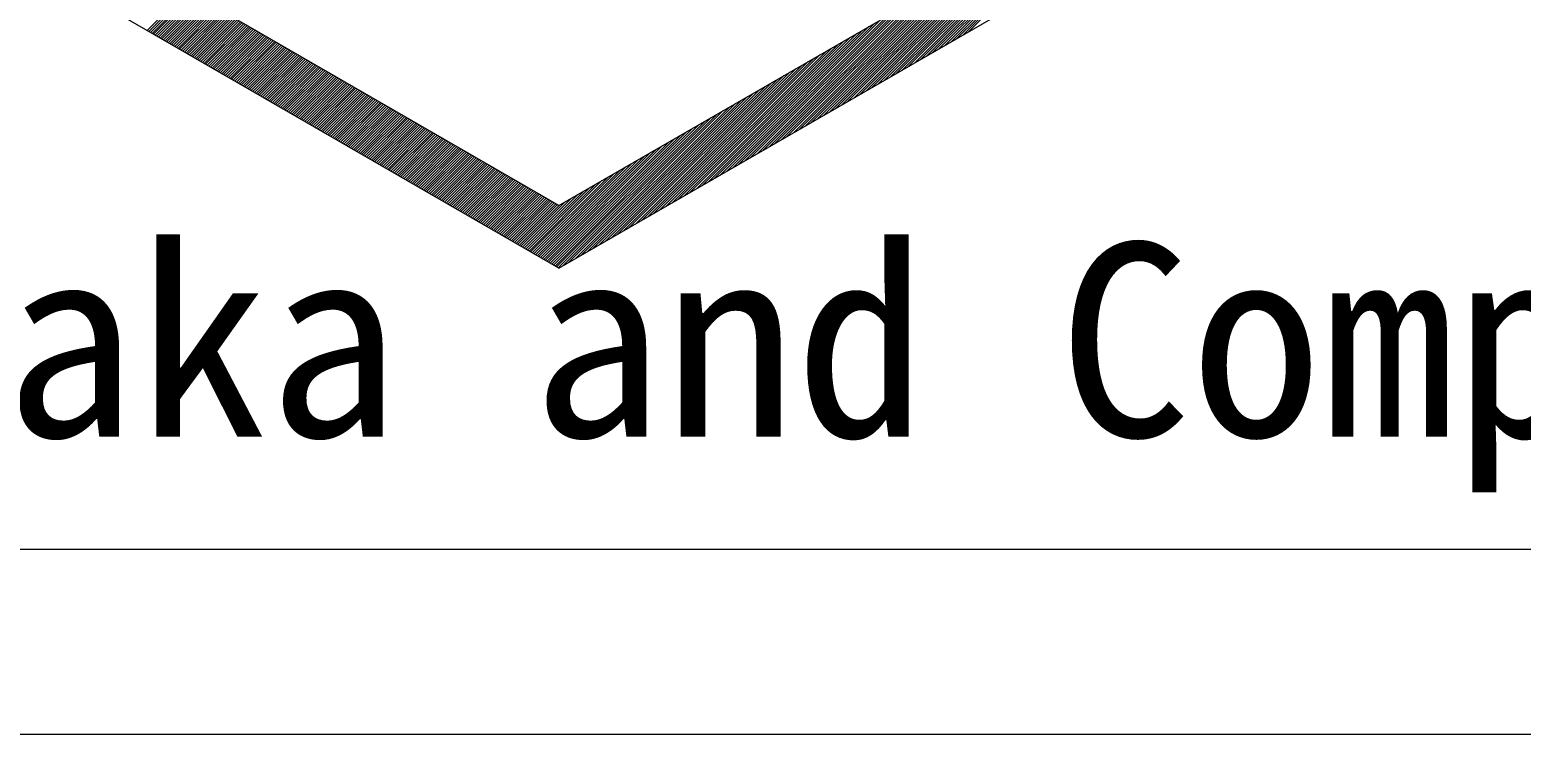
# Model space of a CAD drawing. Units: millimetres at full size. Extents: x -22551 to 92397, y -19340 to 14894.
# Drawn here: x 77067 to 77745, y -19340 to -19021 of the extents above; entities that cross this region are included whole.
import ezdxf
from ezdxf.enums import TextEntityAlignment as Align

# ---------------------------------------------------------------- set-up
doc = ezdxf.new("R2010")
doc.units = ezdxf.units.MM
doc.header["$LTSCALE"] = 70
doc.layers.add('8-0_9-1', color=7, linetype='Continuous', lineweight=15)
doc.styles.add('ＭＳ ゴシック', font='')
doc.styles.get('ＭＳ ゴシック').set_extended_font_data('MS Gothic')

msp = doc.modelspace()

# ---------------------------------------------------------------- linework, layer by layer
at = {"layer": '8-0_9-1'}
for p, q in [((77307.63, -19100.34), (76955.32, -18896.94)), ((77307.63, -19128.86), (77672.28, -18918.33)), ((77488.32, -19024.53), (77555.8, -18957.06)), ((77491.08, -19022.94), (77558.55, -18955.47)), ((77493.83, -19021.35), (77561.3, -18953.88)), ((77477.31, -19030.89), (77544.78, -18963.42)), ((77480.06, -19029.3), (77547.53, -18961.83)), ((77482.82, -19027.71), (77550.29, -18960.24)), ((77485.57, -19026.12), (77553.04, -18958.65)), ((77463.53, -19038.84), (77531, -18971.37)), ((77466.29, -19037.25), (77533.76, -18969.78)), ((77469.04, -19035.66), (77536.51, -18968.19)), ((77471.8, -19034.07), (77539.27, -18966.6)), ((77474.55, -19032.48), (77542.02, -18965.01)), ((77452.52, -19045.21), (77519.99, -18977.74)), ((77455.27, -19043.62), (77522.74, -18976.15)), ((77458.03, -19042.02), (77525.5, -18974.55)), ((77460.78, -19040.43), (77528.25, -18972.96)), ((77441.5, -19051.57), (77508.97, -18984.1)), ((77444.25, -19049.98), (77511.72, -18982.51)), ((77447.01, -19048.39), (77514.48, -18980.92)), ((77449.76, -19046.8), (77517.23, -18979.33)), ((77430.48, -19057.93), (77497.95, -18990.46)), ((77433.24, -19056.34), (77500.71, -18988.87)), ((77435.99, -19054.75), (77503.46, -18987.28)), ((77438.74, -19053.16), (77506.21, -18985.69)), ((77416.71, -19065.88), (77484.18, -18998.41)), ((77419.46, -19064.29), (77486.93, -18996.82)), ((77422.22, -19062.7), (77489.69, -18995.23)), ((77424.97, -19061.11), (77492.44, -18993.64)), ((77427.73, -19059.52), (77495.2, -18992.05)), ((77120.6, -19020.88), (77138.68, -19002.8)), ((77121.34, -19021.31), (77139.42, -19003.23)), ((77122.08, -19021.73), (77140.16, -19003.65)), ((77122.82, -19022.16), (77140.89, -19004.08)), ((77123.55, -19022.59), (77141.63, -19004.51)), ((77124.29, -19023.01), (77142.37, -19004.93)), ((77125.03, -19023.44), (77143.11, -19005.36)), ((77405.69, -19072.24), (77473.16, -19004.77)), ((77408.44, -19070.65), (77475.92, -19003.18)), ((77411.2, -19069.06), (77478.67, -19001.59)), ((77413.95, -19067.47), (77481.42, -19000)), ((77125.77, -19023.86), (77143.85, -19005.78)), ((77126.51, -19024.29), (77144.59, -19006.21)), ((77127.24, -19024.72), (77145.32, -19006.64)), ((77127.98, -19025.14), (77146.06, -19007.06)), ((77128.72, -19025.57), (77146.8, -19007.49)), ((77129.46, -19025.99), (77147.54, -19007.92)), ((77130.2, -19026.42), (77148.28, -19008.34)), ((77130.93, -19026.85), (77149.01, -19008.77)), ((77131.67, -19027.27), (77149.75, -19009.19)), ((77132.41, -19027.7), (77150.49, -19009.62)), ((77133.15, -19028.13), (77151.23, -19010.05)), ((77133.89, -19028.55), (77151.97, -19010.47)), ((77134.63, -19028.98), (77152.7, -19010.9)), ((77135.36, -19029.4), (77153.44, -19011.32)), ((77136.1, -19029.83), (77154.18, -19011.75)), ((77136.84, -19030.26), (77154.92, -19012.18)), ((77394.67, -19078.6), (77462.14, -19011.13)), ((77397.43, -19077.01), (77464.9, -19009.54)), ((77400.18, -19075.42), (77467.65, -19007.95)), ((77402.94, -19073.83), (77470.41, -19006.36)), ((77137.58, -19030.68), (77155.66, -19012.6)), ((77138.32, -19031.11), (77156.39, -19013.03)), ((77139.05, -19031.53), (77157.13, -19013.46)), ((77139.79, -19031.96), (77157.87, -19013.88)), ((77140.53, -19032.39), (77158.61, -19014.31)), ((77141.27, -19032.81), (77159.35, -19014.73)), ((77142.01, -19033.24), (77160.08, -19015.16)), ((77142.74, -19033.66), (77160.82, -19015.59)), ((77143.48, -19034.09), (77161.56, -19016.01)), ((77144.22, -19034.52), (77162.3, -19016.44)), ((77144.96, -19034.94), (77163.04, -19016.86)), ((77145.7, -19035.37), (77163.77, -19017.29)), ((77146.43, -19035.8), (77164.51, -19017.72)), ((77147.17, -19036.22), (77165.25, -19018.14)), ((77147.91, -19036.65), (77165.99, -19018.57)), ((77148.65, -19037.07), (77166.73, -19018.99)), ((77380.9, -19086.55), (77448.37, -19019.08)), ((77383.65, -19084.96), (77451.13, -19017.49)), ((77386.41, -19083.37), (77453.88, -19015.9)), ((77389.16, -19081.78), (77456.63, -19014.31)), ((77391.92, -19080.19), (77459.39, -19012.72)), ((77149.39, -19037.5), (77167.47, -19019.42)), ((77150.12, -19037.93), (77168.2, -19019.85)), ((77150.86, -19038.35), (77168.94, -19020.27)), ((77151.6, -19038.78), (77169.68, -19020.7)), ((77152.34, -19039.2), (77170.42, -19021.13)), ((77153.08, -19039.63), (77171.16, -19021.55)), ((77153.81, -19040.06), (77171.89, -19021.98)), ((77154.55, -19040.48), (77172.63, -19022.4)), ((77155.29, -19040.91), (77173.37, -19022.83)), ((77156.03, -19041.33), (77174.11, -19023.26)), ((77156.77, -19041.76), (77174.85, -19023.68)), ((77157.51, -19042.19), (77175.58, -19024.11)), ((77158.24, -19042.61), (77176.32, -19024.53)), ((77158.98, -19043.04), (77177.06, -19024.96)), ((77159.72, -19043.47), (77177.8, -19025.39)), ((77160.46, -19043.89), (77178.54, -19025.81)), ((77369.88, -19092.91), (77437.35, -19025.44)), ((77372.64, -19091.32), (77440.11, -19023.85)), ((77375.39, -19089.73), (77442.86, -19022.26)), ((77378.15, -19088.14), (77445.62, -19020.67)), ((77161.2, -19044.32), (77179.27, -19026.24)), ((77161.93, -19044.74), (77180.01, -19026.66)), ((77162.67, -19045.17), (77180.75, -19027.09)), ((77163.41, -19045.6), (77181.49, -19027.52)), ((77164.15, -19046.02), (77182.23, -19027.94)), ((77164.89, -19046.45), (77182.96, -19028.37)), ((77165.62, -19046.87), (77183.7, -19028.8)), ((77166.36, -19047.3), (77184.44, -19029.22)), ((77167.1, -19047.73), (77185.18, -19029.65)), ((77167.84, -19048.15), (77185.92, -19030.07)), ((77168.58, -19048.58), (77186.65, -19030.5)), ((77169.31, -19049), (77187.39, -19030.93)), ((77170.05, -19049.43), (77188.13, -19031.35)), ((77170.79, -19049.86), (77188.87, -19031.78)), ((77171.53, -19050.28), (77189.61, -19032.2)), ((77172.27, -19050.71), (77190.35, -19032.63)), ((77358.86, -19099.28), (77426.33, -19031.81)), ((77361.62, -19097.69), (77429.09, -19030.22)), ((77364.37, -19096.09), (77431.84, -19028.62)), ((77367.13, -19094.5), (77434.6, -19027.03)), ((77173, -19051.14), (77191.08, -19033.06)), ((77173.74, -19051.56), (77191.82, -19033.48)), ((77174.48, -19051.99), (77192.56, -19033.91)), ((77175.22, -19052.41), (77193.3, -19034.33)), ((77175.96, -19052.84), (77194.04, -19034.76)), ((77176.69, -19053.27), (77194.77, -19035.19)), ((77177.43, -19053.69), (77195.51, -19035.61)), ((77178.17, -19054.12), (77196.25, -19036.04)), ((77178.91, -19054.54), (77196.99, -19036.47)), ((77179.65, -19054.97), (77197.73, -19036.89)), ((77180.38, -19055.4), (77198.46, -19037.32)), ((77181.12, -19055.82), (77199.2, -19037.74)), ((77181.86, -19056.25), (77199.94, -19038.17)), ((77182.6, -19056.68), (77200.68, -19038.6)), ((77183.34, -19057.1), (77201.42, -19039.02)), ((77347.85, -19105.64), (77415.32, -19038.17)), ((77350.6, -19104.05), (77418.07, -19036.58)), ((77353.36, -19102.46), (77420.83, -19034.99)), ((77356.11, -19100.87), (77423.58, -19033.4)), ((77184.08, -19057.53), (77202.15, -19039.45)), ((77184.81, -19057.95), (77202.89, -19039.87)), ((77185.55, -19058.38), (77203.63, -19040.3)), ((77186.29, -19058.81), (77204.37, -19040.73)), ((77187.03, -19059.23), (77205.11, -19041.15)), ((77187.77, -19059.66), (77205.84, -19041.58)), ((77188.5, -19060.08), (77206.58, -19042.01)), ((77189.24, -19060.51), (77207.32, -19042.43)), ((77189.98, -19060.94), (77208.06, -19042.86)), ((77190.72, -19061.36), (77208.8, -19043.28)), ((77191.46, -19061.79), (77209.53, -19043.71)), ((77192.19, -19062.21), (77210.27, -19044.14)), ((77192.93, -19062.64), (77211.01, -19044.56)), ((77193.67, -19063.07), (77211.75, -19044.99)), ((77194.41, -19063.49), (77212.49, -19045.41)), ((77195.15, -19063.92), (77213.22, -19045.84)), ((77334.07, -19113.59), (77401.54, -19046.12)), ((77336.83, -19112), (77404.3, -19044.53)), ((77339.58, -19110.41), (77407.05, -19042.94)), ((77342.34, -19108.82), (77409.81, -19041.35)), ((77345.09, -19107.23), (77412.56, -19039.76)), ((77195.88, -19064.35), (77213.96, -19046.27)), ((77196.62, -19064.77), (77214.7, -19046.69)), ((77197.36, -19065.2), (77215.44, -19047.12)), ((77198.1, -19065.62), (77216.18, -19047.54)), ((77198.84, -19066.05), (77216.92, -19047.97)), ((77199.57, -19066.48), (77217.65, -19048.4)), ((77200.31, -19066.9), (77218.39, -19048.82)), ((77201.05, -19067.33), (77219.13, -19049.25)), ((77201.79, -19067.75), (77219.87, -19049.68)), ((77202.53, -19068.18), (77220.61, -19050.1)), ((77203.26, -19068.61), (77221.34, -19050.53)), ((77204, -19069.03), (77222.08, -19050.95)), ((77204.74, -19069.46), (77222.82, -19051.38)), ((77205.48, -19069.88), (77223.56, -19051.81)), ((77206.22, -19070.31), (77224.3, -19052.23)), ((77206.96, -19070.74), (77225.03, -19052.66)), ((77323.06, -19119.95), (77390.53, -19052.48)), ((77325.81, -19118.36), (77393.28, -19050.89)), ((77328.57, -19116.77), (77396.04, -19049.3)), ((77331.32, -19115.18), (77398.79, -19047.71)), ((77207.69, -19071.16), (77225.77, -19053.08)), ((77208.43, -19071.59), (77226.51, -19053.51)), ((77209.17, -19072.02), (77227.25, -19053.94)), ((77209.91, -19072.44), (77227.99, -19054.36)), ((77210.65, -19072.87), (77228.72, -19054.79)), ((77211.38, -19073.29), (77229.46, -19055.21)), ((77212.12, -19073.72), (77230.2, -19055.64)), ((77212.86, -19074.15), (77230.94, -19056.07)), ((77213.6, -19074.57), (77231.68, -19056.49)), ((77214.34, -19075), (77232.41, -19056.92)), ((77215.07, -19075.42), (77233.15, -19057.35)), ((77215.81, -19075.85), (77233.89, -19057.77)), ((77216.55, -19076.28), (77234.63, -19058.2)), ((77217.29, -19076.7), (77235.37, -19058.62)), ((77218.03, -19077.13), (77236.1, -19059.05)), ((77218.76, -19077.55), (77236.84, -19059.48)), ((77312.04, -19126.31), (77379.51, -19058.84)), ((77314.79, -19124.72), (77382.26, -19057.25)), ((77317.55, -19123.13), (77385.02, -19055.66)), ((77320.3, -19121.54), (77387.77, -19054.07)), ((77219.5, -19077.98), (77237.58, -19059.9)), ((77220.24, -19078.41), (77238.32, -19060.33)), ((77220.98, -19078.83), (77239.06, -19060.75)), ((77221.72, -19079.26), (77239.8, -19061.18)), ((77222.45, -19079.69), (77240.53, -19061.61)), ((77223.19, -19080.11), (77241.27, -19062.03)), ((77223.93, -19080.54), (77242.01, -19062.46)), ((77224.67, -19080.96), (77242.75, -19062.88)), ((77225.41, -19081.39), (77243.49, -19063.31)), ((77226.14, -19081.82), (77244.22, -19063.74)), ((77226.88, -19082.24), (77244.96, -19064.16)), ((77227.62, -19082.67), (77245.7, -19064.59)), ((77228.36, -19083.09), (77246.44, -19065.02)), ((77229.1, -19083.52), (77247.18, -19065.44)), ((77229.84, -19083.95), (77247.91, -19065.87)), ((77230.57, -19084.37), (77248.65, -19066.29)), ((77305.86, -19127.84), (77368.49, -19065.2)), ((77306.59, -19128.26), (77371.25, -19063.61)), ((77307.33, -19128.69), (77374, -19062.02)), ((77309.28, -19127.9), (77376.75, -19060.43)), ((77231.31, -19084.8), (77249.39, -19066.72)), ((77232.05, -19085.22), (77250.13, -19067.15)), ((77232.79, -19085.65), (77250.87, -19067.57)), ((77233.53, -19086.08), (77251.6, -19068)), ((77234.26, -19086.5), (77252.34, -19068.42)), ((77235, -19086.93), (77253.08, -19068.85)), ((77235.74, -19087.36), (77253.82, -19069.28)), ((77236.48, -19087.78), (77254.56, -19069.7)), ((77237.22, -19088.21), (77255.29, -19070.13)), ((77237.95, -19088.63), (77256.03, -19070.55)), ((77238.69, -19089.06), (77256.77, -19070.98)), ((77239.43, -19089.49), (77257.51, -19071.41)), ((77240.17, -19089.91), (77258.25, -19071.83)), ((77240.91, -19090.34), (77258.98, -19072.26)), ((77241.64, -19090.76), (77259.72, -19072.69)), ((77242.38, -19091.19), (77260.46, -19073.11)), ((77302.17, -19125.71), (77354.72, -19073.15)), ((77302.9, -19126.13), (77357.47, -19071.56)), ((77303.64, -19126.56), (77360.23, -19069.97)), ((77304.38, -19126.98), (77362.98, -19068.38)), ((77305.12, -19127.41), (77365.74, -19066.79)), ((77243.12, -19091.62), (77261.2, -19073.54)), ((77243.86, -19092.04), (77261.94, -19073.96)), ((77244.6, -19092.47), (77262.68, -19074.39)), ((77245.33, -19092.9), (77263.41, -19074.82)), ((77246.07, -19093.32), (77264.15, -19075.24)), ((77246.81, -19093.75), (77264.89, -19075.67)), ((77247.55, -19094.17), (77265.63, -19076.09)), ((77248.29, -19094.6), (77266.37, -19076.52)), ((77249.02, -19095.03), (77267.1, -19076.95)), ((77249.76, -19095.45), (77267.84, -19077.37)), ((77250.5, -19095.88), (77268.58, -19077.8)), ((77251.24, -19096.3), (77269.32, -19078.23)), ((77251.98, -19096.73), (77270.06, -19078.65)), ((77252.72, -19097.16), (77270.79, -19079.08)), ((77253.45, -19097.58), (77271.53, -19079.5)), ((77254.19, -19098.01), (77272.27, -19079.93)), ((77299.21, -19124), (77343.7, -19079.51)), ((77299.95, -19124.43), (77346.46, -19077.92)), ((77300.69, -19124.85), (77349.21, -19076.33)), ((77301.43, -19125.28), (77351.96, -19074.74)), ((77254.93, -19098.43), (77273.01, -19080.36)), ((77255.67, -19098.86), (77273.75, -19080.78)), ((77256.41, -19099.29), (77274.48, -19081.21)), ((77257.14, -19099.71), (77275.22, -19081.63)), ((77257.88, -19100.14), (77275.96, -19082.06)), ((77258.62, -19100.57), (77276.7, -19082.49)), ((77259.36, -19100.99), (77277.44, -19082.91)), ((77260.1, -19101.42), (77278.17, -19083.34)), ((77260.83, -19101.84), (77278.91, -19083.76)), ((77261.57, -19102.27), (77279.65, -19084.19)), ((77262.31, -19102.7), (77280.39, -19084.62)), ((77263.05, -19103.12), (77281.13, -19085.04)), ((77263.79, -19103.55), (77281.86, -19085.47)), ((77264.52, -19103.97), (77282.6, -19085.9)), ((77265.26, -19104.4), (77283.34, -19086.32)), ((77266, -19104.83), (77284.08, -19086.75)), ((77296.26, -19122.3), (77332.68, -19085.88)), ((77297, -19122.72), (77335.44, -19084.29)), ((77297.74, -19123.15), (77338.19, -19082.69)), ((77298.47, -19123.58), (77340.95, -19081.1)), ((77266.74, -19105.25), (77284.82, -19087.17)), ((77267.48, -19105.68), (77285.56, -19087.6)), ((77268.21, -19106.1), (77286.29, -19088.03)), ((77268.95, -19106.53), (77287.03, -19088.45)), ((77269.69, -19106.96), (77287.77, -19088.88)), ((77270.43, -19107.38), (77288.51, -19089.3)), ((77271.17, -19107.81), (77289.25, -19089.73)), ((77271.9, -19108.24), (77289.98, -19090.16)), ((77272.64, -19108.66), (77290.72, -19090.58)), ((77273.38, -19109.09), (77291.46, -19091.01)), ((77274.12, -19109.51), (77292.2, -19091.43)), ((77274.86, -19109.94), (77292.94, -19091.86)), ((77275.6, -19110.37), (77293.67, -19092.29)), ((77276.33, -19110.79), (77294.41, -19092.71)), ((77277.07, -19111.22), (77295.15, -19093.14)), ((77277.81, -19111.64), (77295.89, -19093.57)), ((77293.31, -19120.59), (77321.66, -19092.24)), ((77294.05, -19121.02), (77324.42, -19090.65)), ((77294.78, -19121.45), (77327.17, -19089.06)), ((77295.52, -19121.87), (77329.93, -19087.47)), ((77278.55, -19112.07), (77296.63, -19093.99)), ((77279.29, -19112.5), (77297.36, -19094.42)), ((77280.02, -19112.92), (77298.1, -19094.84)), ((77280.76, -19113.35), (77298.84, -19095.27)), ((77281.5, -19113.77), (77299.58, -19095.7)), ((77282.24, -19114.2), (77300.32, -19096.12)), ((77282.98, -19114.63), (77301.05, -19096.55)), ((77283.71, -19115.05), (77301.79, -19096.97)), ((77284.45, -19115.48), (77302.53, -19097.4)), ((77285.19, -19115.91), (77303.27, -19097.83)), ((77285.93, -19116.33), (77304.01, -19098.25)), ((77286.67, -19116.76), (77304.74, -19098.68)), ((77287.4, -19117.18), (77305.48, -19099.1)), ((77288.14, -19117.61), (77306.22, -19099.53)), ((77288.88, -19118.04), (77306.96, -19099.96)), ((77289.62, -19118.46), (77307.89, -19100.19)), ((77290.36, -19118.89), (77310.65, -19098.6)), ((77291.09, -19119.31), (77313.4, -19097.01)), ((77291.83, -19119.74), (77316.16, -19095.42)), ((77292.57, -19120.17), (77318.91, -19093.83)), ((44756.56, -19256.46), (92312.86, -19256.46)), ((44672.56, -19340.46), (92396.86, -19340.46))]:
    msp.add_line(p, q, dxfattribs=at)
for points in [[(77307.63, -19100.34), (77647.58, -18904.07), (77647.58, -18513.56), (77307.63, -18317.29)], [(77307.63, -19128.86), (76942.97, -18918.33), (76942.97, -18498.28)]]:
    msp.add_lwpolyline(points, dxfattribs=at)

# ---------------------------------------------------------------- texts
at = {"layer": '8-0_9-1', "style": 'ＭＳ ゴシック'}
msp.add_text('Takenaka and Company', height=87.98, dxfattribs=at).set_placement((76756.52, -19231.75), align=Align.BOTTOM_LEFT)

doc.saveas('drawing.dxf')
